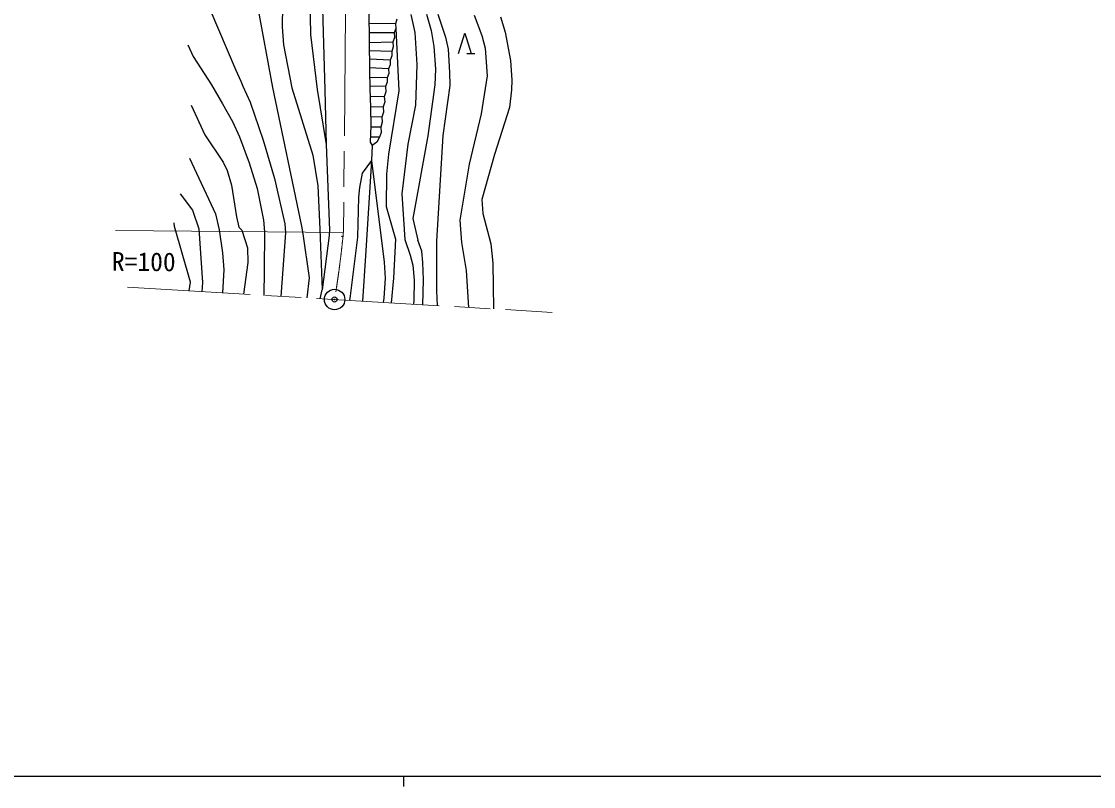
# Model space of a CAD drawing. Units: millimetres, scale not verified. Extents: x 40000 to 680000, y 20000 to 380000.
# Drawn here: x 230668 to 335419, y 204000 to 278752 of the extents above; entities that cross this region are included whole.
import ezdxf
from ezdxf.enums import TextEntityAlignment as Align

# ---------------------------------------------------------------- set-up
doc = ezdxf.new("R2010")
doc.units = ezdxf.units.MM
doc.header["$LTSCALE"] = 1000
doc.header["$PDMODE"] = 32
doc.header["$PDSIZE"] = 500
doc.linetypes.add('CHAIN', pattern=[18.5, 12, -1.5, 3.5, -1.5])
for name, color, linetype, lineweight in [('M-BGD', 7, 'Continuous', 25), ('M-BMK', 2, 'CHAIN', 13), ('M-BMK-SRVR', 3, 'Continuous', 25), ('M-STR-HTXT', 7, 'Continuous', 13), ('M-TTL-BAND', 7, 'Continuous', 25)]:
    doc.layers.add(name, color=color, linetype=linetype, lineweight=lineweight)
doc.layers.add('M-OTRS', color=6, linetype='Continuous')
doc.styles.add('ＭＳ ゴシック', font='')
doc.styles.get('ＭＳ ゴシック').set_extended_font_data('MS Gothic')

# ---------------------------------------------------------------- blocks, each defined once
blk = doc.blocks.new('BUHIN18')
at = {"layer": 'M-BGD'}
blk.add_line((490, -888), (1252, -643), dxfattribs=at)
blk.add_lwpolyline([(-276, -1134), (-306, 952), (885, -760)], dxfattribs=at)

msp = doc.modelspace()

# ---------------------------------------------------------------- linework, layer by layer
at = {"layer": 'M-BGD'}
for p, q in [((259989, 282821), (260317, 272065)), ((258846, 280959), (258920, 277484)), ((249073, 279936), (251609, 274002)), ((253717, 280260), (255208, 272302)), ((256179, 280263), (256151, 278224)), ((264623, 279665), (264681, 273983)), ((267357, 278968), (267206, 278530)), ((268713, 279442), (269090, 277686)), ((270239, 279464), (270689, 277883)), ((271342, 279456), (272093, 277217)), ((274913, 279366), (275647, 277380)), ((277471, 279206), (277915, 277709)), ((256151, 278224), (256275, 276451)), ((267206, 278530), (264635, 278550)), ((267085, 277631), (264644, 277652)), ((267236, 278068), (267085, 277631)), ((267085, 277631), (267115, 277169)), ((267206, 278530), (267236, 278068)), ((267236, 278068), (267537, 271975)), ((269090, 277686), (269309, 274561)), ((270689, 277883), (270970, 276289)), ((277915, 277709), (278448, 274946)), ((258920, 277484), (259551, 272097)), ((266964, 276731), (264654, 276661)), ((267115, 277169), (266964, 276731)), ((266964, 276731), (266994, 276269)), ((272093, 277217), (272345, 276047)), ((275647, 277380), (275989, 276131)), ((246918, 276457), (247442, 275324)), ((256275, 276451), (257077, 272262)), ((266843, 275831), (264662, 275874)), ((266994, 276269), (266843, 275831)), ((266843, 275831), (266853, 275386)), ((270970, 276289), (271124, 274094)), ((272345, 276047), (272504, 273766)), ((275989, 276131), (276178, 273429)), ((247442, 275324), (249248, 272564)), ((266691, 274972), (264670, 275057)), ((266701, 274527), (266539, 274112)), ((266853, 275386), (266691, 274972)), ((266691, 274972), (266701, 274527)), ((269309, 274561), (269163, 270561)), ((278448, 274946), (278584, 273002)), ((251609, 274002), (252108, 272933)), ((266539, 274112), (264679, 274214)), ((264681, 273983), (264720, 272203)), ((266549, 273667), (266387, 273253)), ((266539, 274112), (266549, 273667)), ((271124, 274094), (271061, 272562)), ((272504, 273766), (272509, 272493)), ((276178, 273429), (275587, 269737)), ((249248, 272564), (250313, 270687)), ((252108, 272933), (252312, 272438)), ((252312, 272438), (253016, 270876)), ((266387, 273253), (264696, 273278)), ((266235, 272393), (264715, 272433)), ((266397, 272808), (266235, 272393)), ((266235, 272393), (266275, 271885)), ((266387, 273253), (266397, 272808)), ((271061, 272562), (270390, 267592)), ((272509, 272493), (271832, 267608)), ((278584, 273002), (278564, 272068)), ((255208, 272302), (258022, 258749)), ((257077, 272262), (259149, 265703)), ((259551, 272097), (260436, 266726)), ((260317, 272065), (260436, 266726)), ((264720, 272203), (264766, 270339)), ((266117, 271401), (264739, 271431)), ((266275, 271885), (266117, 271401)), ((266117, 271401), (266158, 270893)), ((267537, 271975), (266527, 265794)), ((278564, 272068), (278344, 270355)), ((247266, 270558), (248571, 267679)), ((250313, 270687), (251282, 268972)), ((253016, 270876), (254296, 267146)), ((266000, 270408), (264765, 270381)), ((264766, 270339), (264806, 268559)), ((266158, 270893), (266000, 270408)), ((266000, 270408), (266041, 269900)), ((269163, 270561), (268410, 266775)), ((278344, 270355), (276884, 265754)), ((265883, 269416), (264786, 269431)), ((266041, 269900), (265883, 269416)), ((265883, 269416), (265923, 268908)), ((275587, 269737), (274403, 264817)), ((251282, 268972), (251980, 267493)), ((264806, 268559), (264749, 266943)), ((265766, 268423), (264801, 268431)), ((265923, 268908), (265766, 268423)), ((265766, 268423), (265806, 267915)), ((248571, 267679), (250371, 265004)), ((251980, 267493), (252923, 264928)), ((254296, 267146), (255405, 263404)), ((265648, 267430), (264766, 267431)), ((265648, 267430), (265376, 266953)), ((265806, 267915), (265648, 267430)), ((270390, 267592), (268918, 259511)), ((271832, 267608), (271210, 257288)), ((260436, 266726), (260767, 258347)), ((264749, 266943), (264941, 266617)), ((264941, 266617), (264873, 265169)), ((265376, 266953), (264941, 266617)), ((268410, 266775), (267818, 261895)), ((247095, 265407), (249621, 259944)), ((259149, 265703), (259615, 262680)), ((264873, 265169), (263942, 263916)), ((264873, 265169), (264290, 255860)), ((264873, 265169), (266117, 255234)), ((266527, 265794), (266324, 263828)), ((276884, 265754), (275665, 261340)), ((250371, 265004), (250768, 264183)), ((250768, 264183), (251206, 262771)), ((252923, 264928), (253691, 262435)), ((274403, 264817), (273514, 259323)), ((255405, 263404), (256395, 258974)), ((263942, 263916), (263699, 262541)), ((266324, 263828), (266289, 260685)), ((246174, 261910), (247390, 260298)), ((251206, 262771), (251678, 259663)), ((253691, 262435), (254332, 259339)), ((259615, 262680), (259826, 258450)), ((263699, 262541), (263595, 261600)), ((267818, 261895), (268132, 257448)), ((263595, 261600), (263502, 257688)), ((275665, 261340), (275759, 259990)), ((247390, 260298), (247984, 258495)), ((249621, 259944), (249991, 258391)), ((266289, 260685), (267220, 257495)), ((275759, 259990), (276517, 257012)), ((245632, 258730), (245591, 259086)), ((251678, 259663), (251918, 258661)), ((254332, 259339), (254411, 258213)), ((256395, 258974), (256456, 258093)), ((258022, 258749), (258161, 257993)), ((268918, 259511), (269408, 257381)), ((273514, 259323), (273658, 257160)), ((247180, 253280), (245632, 258730)), ((247984, 258495), (248359, 253239)), ((249991, 258391), (250311, 256150)), ((251918, 258661), (252193, 258344)), ((252193, 258344), (252743, 256629)), ((254411, 258213), (254398, 254423)), ((256456, 258093), (256005, 251893)), ((258161, 257993), (258769, 253690)), ((259826, 258450), (260066, 252525)), ((260718, 257842), (260066, 252525)), ((260767, 258347), (260718, 257842)), ((263502, 257688), (262777, 251935)), ((267220, 257495), (267017, 253664)), ((268132, 257448), (268654, 255929)), ((269775, 256315), (269408, 257381)), ((271210, 257288), (271206, 252420)), ((273658, 257160), (274104, 254403)), ((276517, 257012), (276722, 255125)), ((250311, 256150), (250434, 254491)), ((252743, 256629), (252784, 255210)), ((264290, 255860), (263984, 251423)), ((268654, 255929), (268905, 254941)), ((269893, 255191), (269775, 256315)), ((252784, 255210), (252348, 252109)), ((266117, 255234), (266214, 253656)), ((268905, 254941), (269053, 253470)), ((269936, 253505), (269893, 255191)), ((276722, 255125), (276803, 250668)), ((250434, 254491), (250323, 252228)), ((254398, 254423), (254349, 251991)), ((258769, 253690), (258549, 251744)), ((266214, 253656), (266072, 251726)), ((267017, 253664), (266782, 251259)), ((269882, 251076), (269936, 253505)), ((274104, 254403), (274347, 250813)), ((247045, 252421), (247180, 253280)), ((248359, 253239), (248278, 252349)), ((259862, 251666), (260066, 252525)), ((269053, 253470), (269019, 251488)), ((262777, 251935), (262724, 251498)), ((266072, 251726), (265995, 251305)), ((269019, 251488), (268972, 251130)), ((271206, 252420), (271288, 250993))]:
    msp.add_line(p, q, dxfattribs=at)
msp.add_circle((261983, 257767), 22.5, dxfattribs=at)
msp.add_circle((261983, 257767), 22.5, dxfattribs=at)
at = {"layer": 'M-BMK'}
for p, q in [((262337, 279590), (262122, 258120)), ((241022, 252776), (282527, 250331))]:
    msp.add_line(p, q, dxfattribs=at)
msp.add_arc((162596, 267843), 100000, 351.07248, 354.42041, dxfattribs=at)
at = {"layer": 'M-BMK-SRVR'}
msp.add_circle((261265, 251584), 1000, dxfattribs=at)
at = {"layer": 'M-OTRS'}
msp.add_point((261263, 251585), dxfattribs=at)
at = {"layer": 'M-STR-HTXT'}
msp.add_line((262122, 258120), (239859, 258343), dxfattribs=at)
at = {"layer": 'M-TTL-BAND'}
for p, q in [((40000, 205000), (579000, 205000)), ((268000, 205000), (268000, 204000))]:
    msp.add_line(p, q, dxfattribs=at)

# ---------------------------------------------------------------- block references
at = {"rotation": 342.17339}
msp.add_blockref('BUHIN18', (273984, 276608), dxfattribs=at)

# ---------------------------------------------------------------- texts
at = {"layer": 'M-STR-HTXT', "style": 'ＭＳ ゴシック'}
msp.add_text('R=100', height=1833, rotation=359.5, dxfattribs=at).set_placement((239490, 253845), align=Align.BOTTOM_LEFT)

doc.saveas('drawing.dxf')
